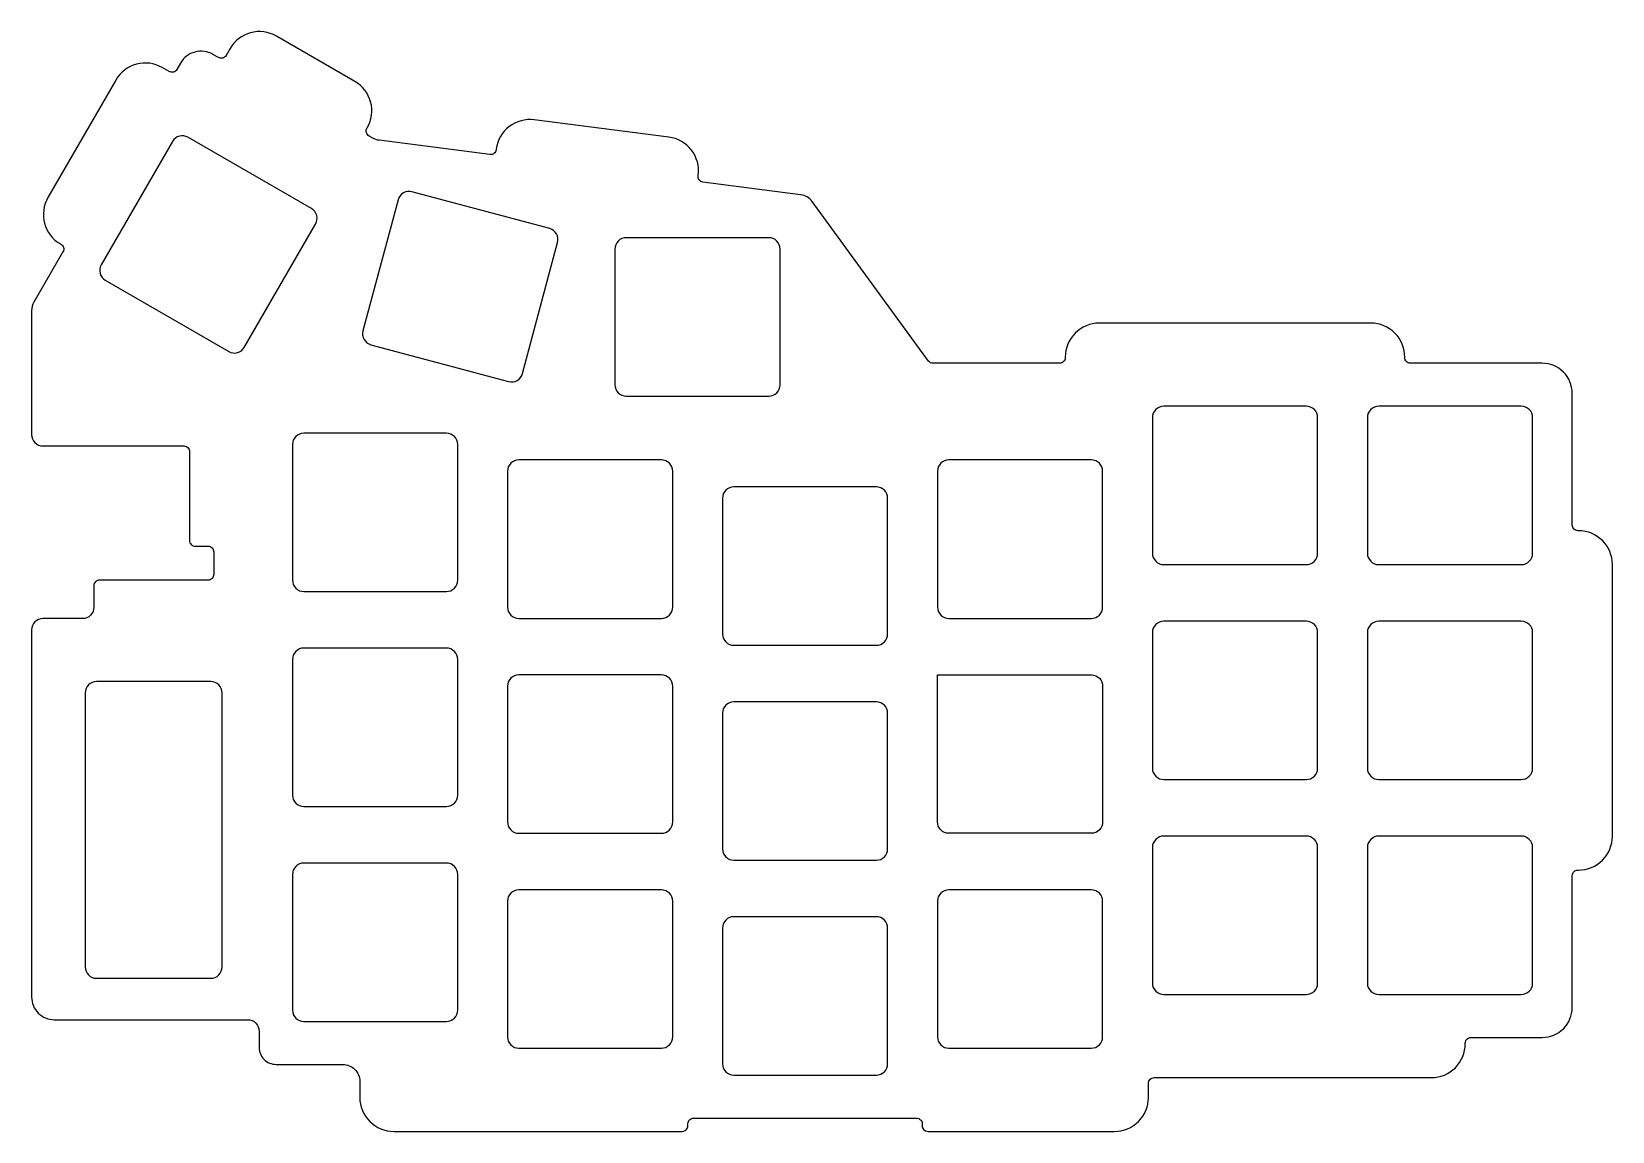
# Model space of a CAD drawing. Header units: millimetres. Extents: x -150 to -11, y -107 to -10.
import ezdxf

# ---------------------------------------------------------------- set-up
doc = ezdxf.new("R2010")
doc.units = ezdxf.units.MM
doc.layers.get('0').update_dxf_attribs({"linetype": 'CONTINUOUS'})

msp = doc.modelspace()

# ---------------------------------------------------------------- linework, layer by layer
for points in [[(-71.73, -106.31), (-71.73, -106.48, 0.414214), (-71.23, -106.98), (-54.73, -106.98, 0.414214), (-51.73, -103.98), (-51.73, -102.73, -0.414214), (-51.23, -102.23), (-26.73, -102.23, 0.414214), (-23.73, -99.23), (-23.73, -99.18, -0.414214), (-23.23, -98.68), (-16.93, -98.68, 0.414214), (-14.28, -96.03), (-14.28, -84.38, -0.414214), (-13.78, -83.88), (-13.73, -83.88, 0.414214), (-10.73, -80.88), (-10.73, -56.88, 0.414214), (-13.73, -53.88), (-13.78, -53.88, -0.414214), (-14.28, -53.38), (-14.28, -41.73, 0.414214), (-16.93, -39.08), (-28.58, -39.08, -0.414214), (-29.08, -38.58), (-29.08, -38.53, 0.414214), (-32.08, -35.53), (-56.08, -35.53, 0.414214), (-59.08, -38.53), (-59.08, -38.58, -0.414214), (-59.58, -39.08), (-70.77, -39.08, -0.239617), (-71.17, -38.88), (-81.45, -24.78, 0.205924), (-82.47, -24.18), (-91.1, -23.06, -0.414214), (-91.53, -22.5), (-91.52, -22.45, 0.414214), (-94.11, -19.09), (-106.01, -17.56, 0.414214), (-109.37, -20.15), (-109.38, -20.2, -0.414214), (-109.94, -20.63), (-119.72, -19.37, -0.099125), (-120.28, -19.18), (-120.61, -18.99, -0.414214), (-120.8, -18.3), (-120.77, -18.26, 0.414214), (-121.87, -14.16), (-128.8, -10.16, 0.414214), (-132.9, -11.26), (-133.25, -11.87, -0.414214), (-133.93, -12.05), (-134.41, -11.77, 0.414214), (-137.27, -12.54), (-137.6, -13.11, -0.414214), (-138.28, -13.29), (-138.89, -12.94, 0.414214), (-142.99, -14.04), (-148.99, -24.43, 0.414214), (-147.89, -28.53), (-147.85, -28.55, -0.414214), (-147.66, -29.23), (-150.23, -33.68, 0.131655), (-150.43, -34.43), (-150.43, -45.39, 0.414214), (-149.43, -46.39), (-136.98, -46.39, -0.414214), (-136.48, -46.89), (-136.48, -54.75, 0.414214), (-135.98, -55.25), (-134.84, -55.25, -0.414214), (-134.34, -55.75), (-134.34, -57.75, -0.414216), (-134.84, -58.25), (-144.43, -58.25, 0.414216), (-144.93, -58.75), (-144.93, -60.65, -0.414216), (-145.93, -61.65), (-149.43, -61.65, 0.414216), (-150.43, -62.65), (-150.43, -95.11, 0.414237), (-148.43, -97.11), (-131.33, -97.11, -0.41424), (-130.33, -98.11), (-130.33, -99.56, 0.414214), (-128.83, -101.06), (-122.93, -101.06, -0.414214), (-121.43, -102.56), (-121.43, -103.98, 0.414214), (-118.43, -106.98), (-92.93, -106.98, 0.414214), (-92.43, -106.48), (-92.43, -106.31, -0.414214), (-91.93, -105.81), (-72.23, -105.81, -0.414214)], [(-125.34, -26.77, 0.414214), (-125.7, -25.4), (-136.62, -19.1, 0.414214), (-137.98, -19.47), (-144.28, -30.38, 0.414214), (-143.92, -31.74), (-133, -38.04, 0.414214), (-131.64, -37.68)], [(-103.95, -28.4, 0.414214), (-104.65, -27.18), (-116.82, -23.92, 0.414214), (-118.05, -24.63), (-121.15, -36.22, 0.414214), (-120.45, -37.44), (-108.28, -40.7, 0.414214), (-107.05, -39.99)], [(-84.28, -28.98, 0.414214), (-85.28, -27.98), (-97.88, -27.98, 0.414214), (-98.88, -28.98), (-98.88, -40.98, 0.414214), (-97.88, -41.98), (-85.28, -41.98, 0.414214), (-84.28, -40.98)], [(-37.78, -56.88, 0.414214), (-36.78, -55.88), (-36.78, -43.88, 0.414214), (-37.78, -42.88), (-50.38, -42.88, 0.414214), (-51.38, -43.88), (-51.38, -55.88, 0.414214), (-50.38, -56.88)], [(-17.78, -43.88, 0.414214), (-18.78, -42.88), (-31.38, -42.88, 0.414214), (-32.38, -43.88), (-32.38, -55.88, 0.414214), (-31.38, -56.88), (-18.78, -56.88, 0.414214), (-17.78, -55.88)], [(-112.78, -46.26, 0.414214), (-113.78, -45.26), (-126.38, -45.26, 0.414214), (-127.38, -46.26), (-127.38, -58.26, 0.414214), (-126.38, -59.26), (-113.78, -59.26, 0.414214), (-112.78, -58.26)], [(-93.78, -48.63, 0.414214), (-94.78, -47.63), (-107.38, -47.63, 0.414214), (-108.38, -48.63), (-108.38, -60.63, 0.414214), (-107.38, -61.63), (-94.78, -61.63, 0.414214), (-93.78, -60.63)], [(-55.78, -48.63, 0.414214), (-56.78, -47.63), (-69.38, -47.63, 0.414214), (-70.38, -48.63), (-70.38, -60.63, 0.414214), (-69.38, -61.63), (-56.78, -61.63, 0.414214), (-55.78, -60.63)], [(-74.78, -51.01, 0.414214), (-75.78, -50.01), (-88.38, -50.01, 0.414214), (-89.38, -51.01), (-89.38, -63.01, 0.414214), (-88.38, -64.01), (-75.78, -64.01, 0.414214), (-74.78, -63.01)], [(-36.78, -62.88, 0.414214), (-37.78, -61.88), (-50.38, -61.88, 0.414214), (-51.38, -62.88), (-51.38, -74.88, 0.414214), (-50.38, -75.88), (-37.78, -75.88, 0.414214), (-36.78, -74.88)], [(-17.78, -62.88, 0.414214), (-18.78, -61.88), (-31.38, -61.88, 0.414214), (-32.38, -62.88), (-32.38, -74.88, 0.414214), (-31.38, -75.88), (-18.78, -75.88, 0.414214), (-17.78, -74.88)], [(-113.78, -78.26, 0.414214), (-112.78, -77.26), (-112.78, -65.26, 0.414214), (-113.78, -64.26), (-126.38, -64.26, 0.414214), (-127.38, -65.26), (-127.38, -77.26, 0.414214), (-126.38, -78.26)], [(-94.78, -80.63, 0.414214), (-93.78, -79.63), (-93.78, -67.63, 0.414214), (-94.78, -66.63), (-107.38, -66.63, 0.414214), (-108.38, -67.63), (-108.38, -79.63, 0.414214), (-107.38, -80.63)], [(-70.38, -79.63), (-70.38, -66.63), (-56.78, -66.63, -0.414214), (-55.78, -67.63), (-55.78, -79.63, -0.414214), (-56.78, -80.63), (-69.38, -80.63, -0.414214)], [(-134.6, -93.45, 0.414214), (-133.6, -92.45), (-133.6, -68.22, 0.414214), (-134.6, -67.22), (-144.7, -67.22, 0.414214), (-145.7, -68.22), (-145.7, -92.45, 0.414214), (-144.7, -93.45)], [(-74.78, -70.01, 0.414214), (-75.78, -69.01), (-88.38, -69.01, 0.414214), (-89.38, -70.01), (-89.38, -82.01, 0.414214), (-88.38, -83.01), (-75.78, -83.01, 0.414214), (-74.78, -82.01)], [(-36.78, -81.88, 0.414214), (-37.78, -80.88), (-50.38, -80.88, 0.414214), (-51.38, -81.88), (-51.38, -93.88, 0.414214), (-50.38, -94.88), (-37.78, -94.88, 0.414214), (-36.78, -93.88)], [(-17.78, -81.88, 0.414214), (-18.78, -80.88), (-31.38, -80.88, 0.414214), (-32.38, -81.88), (-32.38, -93.88, 0.414214), (-31.38, -94.88), (-18.78, -94.88, 0.414214), (-17.78, -93.88)], [(-113.78, -97.26, 0.414214), (-112.78, -96.26), (-112.78, -84.26, 0.414214), (-113.78, -83.26), (-126.38, -83.26, 0.414214), (-127.38, -84.26), (-127.38, -96.26, 0.414214), (-126.38, -97.26)], [(-93.78, -86.63, 0.414214), (-94.78, -85.63), (-107.38, -85.63, 0.414214), (-108.38, -86.63), (-108.38, -98.63, 0.414214), (-107.38, -99.63), (-94.78, -99.63, 0.414214), (-93.78, -98.63)], [(-55.78, -86.63, 0.414214), (-56.78, -85.63), (-69.38, -85.63, 0.414214), (-70.38, -86.63), (-70.38, -98.63, 0.414214), (-69.38, -99.63), (-56.78, -99.63, 0.414214), (-55.78, -98.63)], [(-75.78, -102.01, 0.414214), (-74.78, -101.01), (-74.78, -89.01, 0.414214), (-75.78, -88.01), (-88.38, -88.01, 0.414214), (-89.38, -89.01), (-89.38, -101.01, 0.414214), (-88.38, -102.01)]]:
    msp.add_lwpolyline(points, format="xyb", close=True)

doc.saveas('drawing.dxf')
